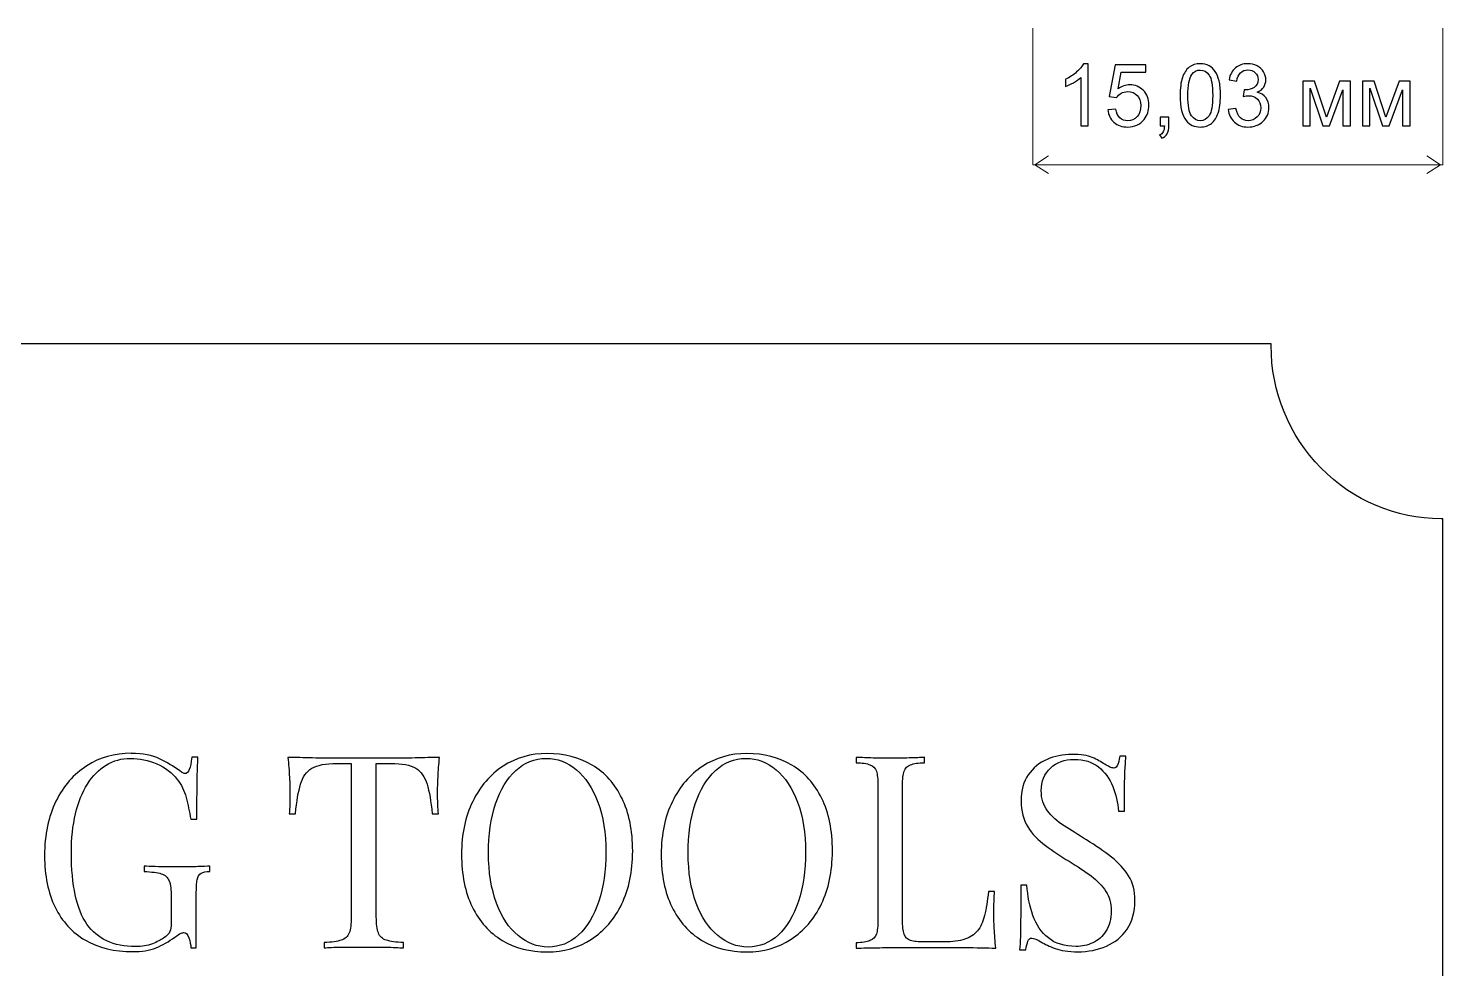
# Model space of a CAD drawing. Header units: millimetres. Extents: x -52 to 52, y -25 to 37.
# Drawn here: x 0.6 to 52.5, y 2.1 to 36.6 of the extents above; entities that cross this region are included whole.
import ezdxf
from ezdxf.lldxf.tags import DXFTag

# ---------------------------------------------------------------- set-up
doc = ezdxf.new("R2010")
doc.units = ezdxf.units.MM
doc.header["$MEASUREMENT"] = 0
doc.layers.add('layer 1', color=7, linetype='Continuous')
tags = doc.linetypes.add('New Line1', pattern=[0.7, 0.2, -0.5]).pattern_tags.tags
tags[6:7] = [DXFTag(74, 4), DXFTag(75, 0), DXFTag(340, '0'), DXFTag(46, 1.0), DXFTag(50, 0.0), DXFTag(44, 0.0), DXFTag(45, 0.0)]
tags[4:5] = [DXFTag(74, 4), DXFTag(75, 0), DXFTag(340, '0'), DXFTag(46, 1.0), DXFTag(50, 0.0), DXFTag(44, 0.0), DXFTag(45, 0.0)]
tags = doc.linetypes.add('New Line2', pattern=[0.7, 0.2, -0.5]).pattern_tags.tags
tags[6:7] = [DXFTag(74, 4), DXFTag(75, 0), DXFTag(340, '0'), DXFTag(46, 1.0), DXFTag(50, 0.0), DXFTag(44, 0.0), DXFTag(45, 0.0)]
tags[4:5] = [DXFTag(74, 4), DXFTag(75, 0), DXFTag(340, '0'), DXFTag(46, 1.0), DXFTag(50, 0.0), DXFTag(44, 0.0), DXFTag(45, 0.0)]
tags = doc.linetypes.add('New Line3', pattern=[0.7, 0.2, -0.5]).pattern_tags.tags
tags[6:7] = [DXFTag(74, 4), DXFTag(75, 0), DXFTag(340, '0'), DXFTag(46, 1.0), DXFTag(50, 0.0), DXFTag(44, 0.0), DXFTag(45, 0.0)]
tags[4:5] = [DXFTag(74, 4), DXFTag(75, 0), DXFTag(340, '0'), DXFTag(46, 1.0), DXFTag(50, 0.0), DXFTag(44, 0.0), DXFTag(45, 0.0)]

msp = doc.modelspace()

# ---------------------------------------------------------------- linework, layer by layer
at = {"layer": 'layer 1', "color": 155, "linetype": 'New Line2', "lineweight": 9}
msp.add_open_spline([(37.4701, 31.5693), (37.4701, 31.5693), (37.4701, 36.5693), (37.4701, 36.5693)], degree=3, dxfattribs=at)
at = {"layer": 'layer 1', "color": 155, "linetype": 'New Line1', "lineweight": 9}
msp.add_open_spline([(52.5, 31.5693), (52.5, 31.5693), (52.5, 36.5693), (52.5, 36.5693)], degree=3, dxfattribs=at)
at = {"layer": 'layer 1', "color": 155}
for points, knots in [([(39.5069, 32.9888), (39.5069, 32.9888), (39.2275, 32.9888), (39.2275, 32.9888), (39.2275, 32.9888), (39.2275, 32.9888), (39.2275, 34.7679), (39.2275, 34.7679), (39.2275, 34.7679), (39.1603, 34.7033), (39.0719, 34.6393), (38.9629, 34.5752), (38.9629, 34.5752), (38.8539, 34.5112), (38.7555, 34.4631), (38.6687, 34.4313), (38.6687, 34.4313), (38.6687, 34.4313), (38.6687, 34.7012), (38.6687, 34.7012), (38.6687, 34.7012), (38.8248, 34.7742), (38.9613, 34.8631), (39.0783, 34.9679), (39.0783, 34.9679), (39.1952, 35.0721), (39.2783, 35.1732), (39.327, 35.2716), (39.327, 35.2716), (39.327, 35.2716), (39.5069, 35.2716), (39.5069, 35.2716), (39.5069, 35.2716), (39.5069, 35.2716), (39.5069, 32.9888), (39.5069, 32.9888)], [0, 0, 0, 0, 0.1, 0.1, 0.1, 0.1, 0.2, 0.2, 0.2, 0.2, 0.3, 0.3, 0.3, 0.3, 0.4, 0.4, 0.4, 0.4, 0.5, 0.5, 0.5, 0.5, 0.6, 0.6, 0.6, 0.6, 0.7, 0.7, 0.7, 0.7, 0.8, 0.8, 0.8, 0.8, 1, 1, 1, 1]), ([(42.8729, 34.1106), (42.8729, 34.3789), (42.9004, 34.5959), (42.9554, 34.7599), (42.9554, 34.7599), (43.011, 34.9245), (43.093, 35.051), (43.202, 35.1393), (43.202, 35.1393), (43.3105, 35.2277), (43.4475, 35.2716), (43.6126, 35.2716), (43.6126, 35.2716), (43.7343, 35.2716), (43.8412, 35.2473), (43.9338, 35.1981), (43.9338, 35.1981), (44.0259, 35.1489), (44.1021, 35.078), (44.1614, 34.9853), (44.1614, 34.9853), (44.2206, 34.8933), (44.2672, 34.7806), (44.3011, 34.6477), (44.3011, 34.6477), (44.3355, 34.5149), (44.3524, 34.3355), (44.3524, 34.1106), (44.3524, 34.1106), (44.3524, 33.8439), (44.3249, 33.628), (44.2704, 33.464), (44.2704, 33.464), (44.2159, 33.2994), (44.1339, 33.173), (44.0248, 33.0841), (44.0248, 33.0841), (43.9164, 32.9952), (43.7788, 32.9507), (43.6126, 32.9507), (43.6126, 32.9507), (43.3941, 32.9507), (43.2221, 33.0285), (43.0972, 33.1846), (43.0972, 33.1846), (42.9475, 33.3751), (42.8729, 33.6836), (42.8729, 34.1106)], [0, 0, 0, 0, 0.0769231, 0.0769231, 0.0769231, 0.0769231, 0.1538462, 0.1538462, 0.1538462, 0.1538462, 0.2307692, 0.2307692, 0.2307692, 0.2307692, 0.3076923, 0.3076923, 0.3076923, 0.3076923, 0.3846154, 0.3846154, 0.3846154, 0.3846154, 0.4615385, 0.4615385, 0.4615385, 0.4615385, 0.5384615, 0.5384615, 0.5384615, 0.5384615, 0.6153846, 0.6153846, 0.6153846, 0.6153846, 0.6923077, 0.6923077, 0.6923077, 0.6923077, 0.7692308, 0.7692308, 0.7692308, 0.7692308, 0.8461538, 0.8461538, 0.8461538, 0.8461538, 1, 1, 1, 1]), ([(44.6387, 33.5921), (44.6387, 33.5921), (44.9181, 33.6302), (44.9181, 33.6302), (44.9181, 33.6302), (44.9503, 33.4714), (45.0043, 33.3571), (45.081, 33.2873), (45.081, 33.2873), (45.1578, 33.2174), (45.252, 33.1825), (45.3636, 33.1825), (45.3636, 33.1825), (45.4959, 33.1825), (45.6076, 33.228), (45.6975, 33.319), (45.6975, 33.319), (45.7875, 33.41), (45.8325, 33.5227), (45.8325, 33.6571), (45.8325, 33.6571), (45.8325, 33.7852), (45.7906, 33.891), (45.7065, 33.9746), (45.7065, 33.9746), (45.6229, 34.0577), (45.5165, 34.0995), (45.3869, 34.0995), (45.3869, 34.0995), (45.334, 34.0995), (45.2684, 34.0889), (45.1895, 34.0683), (45.1895, 34.0683), (45.1895, 34.0683), (45.2207, 34.3128), (45.2207, 34.3128), (45.2207, 34.3128), (45.2393, 34.3107), (45.2546, 34.3096), (45.2657, 34.3096), (45.2657, 34.3096), (45.3853, 34.3096), (45.4922, 34.3408), (45.588, 34.4027), (45.588, 34.4027), (45.6832, 34.4646), (45.7309, 34.5599), (45.7309, 34.6885), (45.7309, 34.6885), (45.7309, 34.7906), (45.6959, 34.8753), (45.6266, 34.9425), (45.6266, 34.9425), (45.5573, 35.0097), (45.4679, 35.043), (45.3583, 35.043), (45.3583, 35.043), (45.2493, 35.043), (45.1588, 35.0086), (45.0863, 34.9398), (45.0863, 34.9398), (45.0138, 34.871), (44.9673, 34.7679), (44.9466, 34.6303), (44.9466, 34.6303), (44.9466, 34.6303), (44.6672, 34.6811), (44.6672, 34.6811), (44.6672, 34.6811), (44.7016, 34.8684), (44.7789, 35.0139), (44.9001, 35.1171), (44.9001, 35.1171), (45.0207, 35.2203), (45.1715, 35.2716), (45.3514, 35.2716), (45.3514, 35.2716), (45.4753, 35.2716), (45.5896, 35.2452), (45.6938, 35.1917), (45.6938, 35.1917), (45.7986, 35.1388), (45.8785, 35.0663), (45.9335, 34.9748), (45.9335, 34.9748), (45.9891, 34.8827), (46.0166, 34.7853), (46.0166, 34.6821), (46.0166, 34.6821), (46.0166, 34.5842), (45.9901, 34.4953), (45.9378, 34.4149), (45.9378, 34.4149), (45.8848, 34.3345), (45.8065, 34.2704), (45.7033, 34.2228), (45.7033, 34.2228), (45.8377, 34.1921), (45.942, 34.1276), (46.0166, 34.0297), (46.0166, 34.0297), (46.0907, 33.9323), (46.1277, 33.8095), (46.1277, 33.663), (46.1277, 33.663), (46.1277, 33.4645), (46.0552, 33.2957), (45.9108, 33.1576), (45.9108, 33.1576), (45.7658, 33.0195), (45.5827, 32.9507), (45.3615, 32.9507), (45.3615, 32.9507), (45.162, 32.9507), (44.9964, 33.0105), (44.8646, 33.1296), (44.8646, 33.1296), (44.7323, 33.2486), (44.6572, 33.4026), (44.6387, 33.5921)], [0, 0, 0, 0, 0.0322581, 0.0322581, 0.0322581, 0.0322581, 0.0645161, 0.0645161, 0.0645161, 0.0645161, 0.0967742, 0.0967742, 0.0967742, 0.0967742, 0.1290323, 0.1290323, 0.1290323, 0.1290323, 0.1612903, 0.1612903, 0.1612903, 0.1612903, 0.1935484, 0.1935484, 0.1935484, 0.1935484, 0.2258065, 0.2258065, 0.2258065, 0.2258065, 0.2580645, 0.2580645, 0.2580645, 0.2580645, 0.2903226, 0.2903226, 0.2903226, 0.2903226, 0.3225806, 0.3225806, 0.3225806, 0.3225806, 0.3548387, 0.3548387, 0.3548387, 0.3548387, 0.3870968, 0.3870968, 0.3870968, 0.3870968, 0.4193548, 0.4193548, 0.4193548, 0.4193548, 0.4516129, 0.4516129, 0.4516129, 0.4516129, 0.483871, 0.483871, 0.483871, 0.483871, 0.516129, 0.516129, 0.516129, 0.516129, 0.5483871, 0.5483871, 0.5483871, 0.5483871, 0.5806452, 0.5806452, 0.5806452, 0.5806452, 0.6129032, 0.6129032, 0.6129032, 0.6129032, 0.6451613, 0.6451613, 0.6451613, 0.6451613, 0.6774194, 0.6774194, 0.6774194, 0.6774194, 0.7096774, 0.7096774, 0.7096774, 0.7096774, 0.7419355, 0.7419355, 0.7419355, 0.7419355, 0.7741935, 0.7741935, 0.7741935, 0.7741935, 0.8064516, 0.8064516, 0.8064516, 0.8064516, 0.8387097, 0.8387097, 0.8387097, 0.8387097, 0.8709677, 0.8709677, 0.8709677, 0.8709677, 0.9032258, 0.9032258, 0.9032258, 0.9032258, 0.9354839, 0.9354839, 0.9354839, 0.9354839, 1, 1, 1, 1]), ([(40.225, 33.5857), (40.225, 33.5857), (40.5171, 33.6079), (40.5171, 33.6079), (40.5171, 33.6079), (40.5387, 33.4656), (40.589, 33.3587), (40.6673, 33.2867), (40.6673, 33.2867), (40.7457, 33.2153), (40.8414, 33.1793), (40.9541, 33.1793), (40.9541, 33.1793), (41.0901, 33.1793), (41.2039, 33.2301), (41.2965, 33.3312), (41.2965, 33.3312), (41.3886, 33.4328), (41.4346, 33.5672), (41.4346, 33.7344), (41.4346, 33.7344), (41.4346, 33.8937), (41.3907, 34.0191), (41.3023, 34.1112), (41.3023, 34.1112), (41.214, 34.2032), (41.097, 34.2493), (40.9515, 34.2493), (40.9515, 34.2493), (40.861, 34.2493), (40.78, 34.2286), (40.7081, 34.1874), (40.7081, 34.1874), (40.6366, 34.1461), (40.5806, 34.0926), (40.5393, 34.027), (40.5393, 34.027), (40.5393, 34.027), (40.2758, 34.0651), (40.2758, 34.0651), (40.2758, 34.0651), (40.2758, 34.0651), (40.4948, 35.2335), (40.4948, 35.2335), (40.4948, 35.2335), (40.4948, 35.2335), (41.622, 35.2335), (41.622, 35.2335), (41.622, 35.2335), (41.622, 35.2335), (41.622, 34.9668), (41.622, 34.9668), (41.622, 34.9668), (41.622, 34.9668), (40.7176, 34.9668), (40.7176, 34.9668), (40.7176, 34.9668), (40.7176, 34.9668), (40.5964, 34.3535), (40.5964, 34.3535), (40.5964, 34.3535), (40.7324, 34.4493), (40.8753, 34.4969), (41.0245, 34.4969), (41.0245, 34.4969), (41.2224, 34.4969), (41.3896, 34.4281), (41.5256, 34.2906), (41.5256, 34.2906), (41.6616, 34.153), (41.7299, 33.9762), (41.7299, 33.7603), (41.7299, 33.7603), (41.7299, 33.5545), (41.6701, 33.3767), (41.5505, 33.2269), (41.5505, 33.2269), (41.405, 33.0428), (41.206, 32.9507), (40.9541, 32.9507), (40.9541, 32.9507), (40.7478, 32.9507), (40.5795, 33.0089), (40.4488, 33.1248), (40.4488, 33.1248), (40.3181, 33.2407), (40.2435, 33.3941), (40.225, 33.5857)], [0, 0, 0, 0, 0.0434783, 0.0434783, 0.0434783, 0.0434783, 0.0869565, 0.0869565, 0.0869565, 0.0869565, 0.1304348, 0.1304348, 0.1304348, 0.1304348, 0.173913, 0.173913, 0.173913, 0.173913, 0.2173913, 0.2173913, 0.2173913, 0.2173913, 0.2608696, 0.2608696, 0.2608696, 0.2608696, 0.3043478, 0.3043478, 0.3043478, 0.3043478, 0.3478261, 0.3478261, 0.3478261, 0.3478261, 0.3913043, 0.3913043, 0.3913043, 0.3913043, 0.4347826, 0.4347826, 0.4347826, 0.4347826, 0.4782609, 0.4782609, 0.4782609, 0.4782609, 0.5217391, 0.5217391, 0.5217391, 0.5217391, 0.5652174, 0.5652174, 0.5652174, 0.5652174, 0.6086957, 0.6086957, 0.6086957, 0.6086957, 0.6521739, 0.6521739, 0.6521739, 0.6521739, 0.6956522, 0.6956522, 0.6956522, 0.6956522, 0.7391304, 0.7391304, 0.7391304, 0.7391304, 0.7826087, 0.7826087, 0.7826087, 0.7826087, 0.826087, 0.826087, 0.826087, 0.826087, 0.8695652, 0.8695652, 0.8695652, 0.8695652, 0.9130435, 0.9130435, 0.9130435, 0.9130435, 1, 1, 1, 1]), ([(43.1586, 34.1096), (43.1586, 33.7355), (43.202, 33.4867), (43.2893, 33.364), (43.2893, 33.364), (43.3766, 33.2407), (43.4846, 33.1793), (43.6126, 33.1793), (43.6126, 33.1793), (43.7407, 33.1793), (43.8486, 33.2412), (43.9359, 33.3645), (43.9359, 33.3645), (44.0233, 33.4883), (44.0667, 33.7365), (44.0667, 34.1096), (44.0667, 34.1096), (44.0667, 34.4837), (44.0233, 34.7324), (43.9359, 34.8552), (43.9359, 34.8552), (43.8492, 34.9785), (43.7402, 35.0399), (43.6095, 35.0399), (43.6095, 35.0399), (43.4814, 35.0399), (43.3787, 34.9853), (43.302, 34.8769), (43.302, 34.8769), (43.2062, 34.7388), (43.1586, 34.4826), (43.1586, 34.1096)], [0, 0, 0, 0, 0.1111111, 0.1111111, 0.1111111, 0.1111111, 0.2222222, 0.2222222, 0.2222222, 0.2222222, 0.3333333, 0.3333333, 0.3333333, 0.3333333, 0.4444444, 0.4444444, 0.4444444, 0.4444444, 0.5555556, 0.5555556, 0.5555556, 0.5555556, 0.6666667, 0.6666667, 0.6666667, 0.6666667, 0.7777778, 0.7777778, 0.7777778, 0.7777778, 1, 1, 1, 1]), ([(47.3723, 34.6366), (47.3723, 34.6366), (47.802, 34.6366), (47.802, 34.6366), (47.802, 34.6366), (47.802, 34.6366), (48.2375, 33.3179), (48.2375, 33.3179), (48.2375, 33.3179), (48.2375, 33.3179), (48.7195, 34.6366), (48.7195, 34.6366), (48.7195, 34.6366), (48.7195, 34.6366), (49.1185, 34.6366), (49.1185, 34.6366), (49.1185, 34.6366), (49.1185, 34.6366), (49.1185, 32.9888), (49.1185, 32.9888), (49.1185, 32.9888), (49.1185, 32.9888), (48.8391, 32.9888), (48.8391, 32.9888), (48.8391, 32.9888), (48.8391, 32.9888), (48.8391, 34.3154), (48.8391, 34.3154), (48.8391, 34.3154), (48.8391, 34.3154), (48.3539, 32.9888), (48.3539, 32.9888), (48.3539, 32.9888), (48.3539, 32.9888), (48.1041, 32.9888), (48.1041, 32.9888), (48.1041, 32.9888), (48.1041, 32.9888), (47.6453, 34.3789), (47.6453, 34.3789), (47.6453, 34.3789), (47.6453, 34.3789), (47.6453, 32.9888), (47.6453, 32.9888), (47.6453, 32.9888), (47.6453, 32.9888), (47.3723, 32.9888), (47.3723, 32.9888), (47.3723, 32.9888), (47.3723, 32.9888), (47.3723, 34.6366), (47.3723, 34.6366)], [0, 0, 0, 0, 0.0714286, 0.0714286, 0.0714286, 0.0714286, 0.1428571, 0.1428571, 0.1428571, 0.1428571, 0.2142857, 0.2142857, 0.2142857, 0.2142857, 0.2857143, 0.2857143, 0.2857143, 0.2857143, 0.3571429, 0.3571429, 0.3571429, 0.3571429, 0.4285714, 0.4285714, 0.4285714, 0.4285714, 0.5, 0.5, 0.5, 0.5, 0.5714286, 0.5714286, 0.5714286, 0.5714286, 0.6428571, 0.6428571, 0.6428571, 0.6428571, 0.7142857, 0.7142857, 0.7142857, 0.7142857, 0.7857143, 0.7857143, 0.7857143, 0.7857143, 0.8571429, 0.8571429, 0.8571429, 0.8571429, 1, 1, 1, 1]), ([(49.5551, 34.6366), (49.5551, 34.6366), (49.9848, 34.6366), (49.9848, 34.6366), (49.9848, 34.6366), (49.9848, 34.6366), (50.4203, 33.3179), (50.4203, 33.3179), (50.4203, 33.3179), (50.4203, 33.3179), (50.9023, 34.6366), (50.9023, 34.6366), (50.9023, 34.6366), (50.9023, 34.6366), (51.3013, 34.6366), (51.3013, 34.6366), (51.3013, 34.6366), (51.3013, 34.6366), (51.3013, 32.9888), (51.3013, 32.9888), (51.3013, 32.9888), (51.3013, 32.9888), (51.0219, 32.9888), (51.0219, 32.9888), (51.0219, 32.9888), (51.0219, 32.9888), (51.0219, 34.3154), (51.0219, 34.3154), (51.0219, 34.3154), (51.0219, 34.3154), (50.5367, 32.9888), (50.5367, 32.9888), (50.5367, 32.9888), (50.5367, 32.9888), (50.2869, 32.9888), (50.2869, 32.9888), (50.2869, 32.9888), (50.2869, 32.9888), (49.8281, 34.3789), (49.8281, 34.3789), (49.8281, 34.3789), (49.8281, 34.3789), (49.8281, 32.9888), (49.8281, 32.9888), (49.8281, 32.9888), (49.8281, 32.9888), (49.5551, 32.9888), (49.5551, 32.9888), (49.5551, 32.9888), (49.5551, 32.9888), (49.5551, 34.6366), (49.5551, 34.6366)], [0, 0, 0, 0, 0.0714286, 0.0714286, 0.0714286, 0.0714286, 0.1428571, 0.1428571, 0.1428571, 0.1428571, 0.2142857, 0.2142857, 0.2142857, 0.2142857, 0.2857143, 0.2857143, 0.2857143, 0.2857143, 0.3571429, 0.3571429, 0.3571429, 0.3571429, 0.4285714, 0.4285714, 0.4285714, 0.4285714, 0.5, 0.5, 0.5, 0.5, 0.5714286, 0.5714286, 0.5714286, 0.5714286, 0.6428571, 0.6428571, 0.6428571, 0.6428571, 0.7142857, 0.7142857, 0.7142857, 0.7142857, 0.7857143, 0.7857143, 0.7857143, 0.7857143, 0.8571429, 0.8571429, 0.8571429, 0.8571429, 1, 1, 1, 1]), ([(42.14, 32.9888), (42.14, 32.9888), (42.14, 33.3063), (42.14, 33.3063), (42.14, 33.3063), (42.14, 33.3063), (42.4575, 33.3063), (42.4575, 33.3063), (42.4575, 33.3063), (42.4575, 33.3063), (42.4575, 32.9888), (42.4575, 32.9888), (42.4575, 32.9888), (42.4575, 32.8719), (42.4368, 32.7771), (42.395, 32.7052), (42.395, 32.7052), (42.3538, 32.6332), (42.2876, 32.5771), (42.1971, 32.5379), (42.1971, 32.5379), (42.1971, 32.5379), (42.1209, 32.6586), (42.1209, 32.6586), (42.1209, 32.6586), (42.1802, 32.6845), (42.2236, 32.7226), (42.2511, 32.7724), (42.2511, 32.7724), (42.2791, 32.8226), (42.295, 32.8946), (42.2982, 32.9888), (42.2982, 32.9888), (42.2982, 32.9888), (42.14, 32.9888), (42.14, 32.9888)], [0, 0, 0, 0, 0.1, 0.1, 0.1, 0.1, 0.2, 0.2, 0.2, 0.2, 0.3, 0.3, 0.3, 0.3, 0.4, 0.4, 0.4, 0.4, 0.5, 0.5, 0.5, 0.5, 0.6, 0.6, 0.6, 0.6, 0.7, 0.7, 0.7, 0.7, 0.8, 0.8, 0.8, 0.8, 1, 1, 1, 1])]:
    msp.add_open_spline(points, degree=3, knots=knots, dxfattribs=at)
at = {"layer": 'layer 1', "color": 155, "lineweight": 9}
for points in [[(38.0466, 31.8941), (38.0466, 31.8941), (37.5455, 31.5693), (37.5455, 31.5693), (37.5455, 31.5693), (37.5455, 31.5693), (38.0466, 31.2441), (38.0466, 31.2441)], [(51.9234, 31.8941), (51.9234, 31.8941), (52.4245, 31.5693), (52.4245, 31.5693), (52.4245, 31.5693), (52.4245, 31.5693), (51.9234, 31.2441), (51.9234, 31.2441)]]:
    msp.add_open_spline(points, degree=3, knots=[0, 0, 0, 0, 0.3333333, 0.3333333, 0.3333333, 0.3333333, 1, 1, 1, 1], dxfattribs=at)
at = {"layer": 'layer 1', "color": 155, "linetype": 'New Line3', "lineweight": 9}
msp.add_open_spline([(37.4701, 31.5693), (37.4701, 31.5693), (52.5, 31.5693), (52.5, 31.5693)], degree=3, dxfattribs=at)
at = {"layer": 'layer 1', "lineweight": 25}
msp.add_open_spline([(46.2098, -25), (46.2098, -25), (-46.2147, -25), (-46.2147, -25), (-46.2147, -25), (-46.2147, -25), (-46.2147, -24.9397), (-46.2147, -24.9397), (-46.2147, -24.9397), (-46.2147, -23.2402), (-46.861, -21.6463), (-48.0401, -20.4496), (-48.0401, -20.4496), (-49.2143, -19.2478), (-50.7782, -18.5891), (-52.4408, -18.5891), (-52.4408, -18.5891), (-52.4408, -18.5891), (-52.5, -18.5891), (-52.5, -18.5891), (-52.5, -18.5891), (-52.5, -18.5891), (-52.5, 18.5942), (-52.5, 18.5942), (-52.5, 18.5942), (-52.5, 18.5942), (-52.4408, 18.5942), (-52.4408, 18.5942), (-52.4408, 18.5942), (-50.7733, 18.5942), (-49.2143, 19.2528), (-48.0401, 20.4546), (-48.0401, 20.4546), (-46.861, 21.6513), (-46.2147, 23.2452), (-46.2147, 24.9397), (-46.2147, 24.9397), (-46.2147, 24.9397), (-46.2147, 25), (-46.2147, 25), (-46.2147, 25), (-46.2147, 25), (46.2098, 25), (46.2098, 25), (46.2098, 25), (46.2098, 25), (46.2098, 24.9397), (46.2098, 24.9397), (46.2098, 24.9397), (46.2098, 23.2453), (46.861, 21.6513), (48.0352, 20.4546), (48.0352, 20.4546), (49.2143, 19.2529), (50.7782, 18.5942), (52.4408, 18.5942), (52.4408, 18.5942), (52.4408, 18.5942), (52.5, 18.5942), (52.5, 18.5942), (52.5, 18.5942), (52.5, 18.5942), (52.5, -18.5891), (52.5, -18.5891), (52.5, -18.5891), (52.5, -18.5891), (52.4408, -18.5891), (52.4408, -18.5891), (52.4408, -18.5891), (50.7782, -18.5891), (49.2143, -19.2528), (48.0352, -20.4496), (48.0352, -20.4496), (46.8561, -21.6463), (46.2098, -23.2402), (46.2098, -24.9397), (46.2098, -24.9397), (46.2098, -24.9397), (46.2098, -25), (46.2098, -25)], degree=3, knots=[0, 0, 0, 0, 0.047619, 0.047619, 0.047619, 0.047619, 0.0952381, 0.0952381, 0.0952381, 0.0952381, 0.1428571, 0.1428571, 0.1428571, 0.1428571, 0.1904762, 0.1904762, 0.1904762, 0.1904762, 0.2380952, 0.2380952, 0.2380952, 0.2380952, 0.2857143, 0.2857143, 0.2857143, 0.2857143, 0.3333333, 0.3333333, 0.3333333, 0.3333333, 0.3809524, 0.3809524, 0.3809524, 0.3809524, 0.4285714, 0.4285714, 0.4285714, 0.4285714, 0.4761905, 0.4761905, 0.4761905, 0.4761905, 0.5238095, 0.5238095, 0.5238095, 0.5238095, 0.5714286, 0.5714286, 0.5714286, 0.5714286, 0.6190476, 0.6190476, 0.6190476, 0.6190476, 0.6666667, 0.6666667, 0.6666667, 0.6666667, 0.7142857, 0.7142857, 0.7142857, 0.7142857, 0.7619048, 0.7619048, 0.7619048, 0.7619048, 0.8095238, 0.8095238, 0.8095238, 0.8095238, 0.8571429, 0.8571429, 0.8571429, 0.8571429, 0.9047619, 0.9047619, 0.9047619, 0.9047619, 1, 1, 1, 1], dxfattribs=at)
at = {"layer": 'layer 1', "color": 242}
for points, knots in [([(4.4229, 9.9886), (4.8517, 9.9886), (5.1989, 9.9235), (5.4594, 9.7987), (5.4594, 9.7987), (5.7199, 9.6685), (5.9695, 9.5218), (6.1975, 9.3482), (6.1975, 9.3482), (6.2843, 9.2831), (6.3494, 9.2506), (6.3928, 9.2506), (6.3928, 9.2506), (6.5176, 9.2506), (6.599, 9.4513), (6.637, 9.8529), (6.637, 9.8529), (6.637, 9.8529), (6.865, 9.8529), (6.865, 9.8529), (6.865, 9.8529), (6.8541, 9.6087), (6.8432, 9.3157), (6.8378, 8.9629), (6.8378, 8.9629), (6.8323, 8.6103), (6.8269, 8.1543), (6.8269, 7.5791), (6.8269, 7.5791), (6.8269, 7.5791), (6.599, 7.5791), (6.599, 7.5791), (6.599, 7.5791), (6.5557, 7.8559), (6.4959, 8.1217), (6.4308, 8.3768), (6.4308, 8.3768), (6.3657, 8.6318), (6.2571, 8.8543), (6.1052, 9.0389), (6.1052, 9.0389), (5.9152, 9.2831), (5.6657, 9.473), (5.3563, 9.6087), (5.3563, 9.6087), (5.0469, 9.7445), (4.7268, 9.8095), (4.3957, 9.8095), (4.3957, 9.8095), (4.0647, 9.8095), (3.7662, 9.7281), (3.5003, 9.5653), (3.5003, 9.5653), (3.2344, 9.4025), (3.0064, 9.1746), (2.8165, 8.8707), (2.8165, 8.8707), (2.6266, 8.5668), (2.4801, 8.2031), (2.3769, 7.7799), (2.3769, 7.7799), (2.2738, 7.3566), (2.225, 6.879), (2.225, 6.3417), (2.225, 6.3417), (2.225, 5.1587), (2.4149, 4.2904), (2.7948, 3.7368), (2.7948, 3.7368), (3.1747, 3.1887), (3.7717, 2.9119), (4.5748, 2.9119), (4.5748, 2.9119), (4.8136, 2.9119), (5.0198, 2.9445), (5.1935, 3.0151), (5.1935, 3.0151), (5.3671, 3.0856), (5.5029, 3.1507), (5.6005, 3.2159), (5.6005, 3.2159), (5.7253, 3.3028), (5.8068, 3.3842), (5.8393, 3.4601), (5.8393, 3.4601), (5.8719, 3.5361), (5.8882, 3.6337), (5.8882, 3.764), (5.8882, 3.764), (5.8882, 3.764), (5.8882, 4.7136), (5.8882, 4.7136), (5.8882, 4.7136), (5.8882, 4.985), (5.861, 5.1858), (5.8122, 5.3161), (5.8122, 5.3161), (5.7579, 5.4463), (5.6603, 5.5385), (5.5191, 5.582), (5.5191, 5.582), (5.378, 5.6253), (5.1664, 5.6525), (4.8896, 5.6634), (4.8896, 5.6634), (4.8896, 5.6634), (4.8896, 5.8587), (4.8896, 5.8587), (4.8896, 5.8587), (5.009, 5.8532), (5.1447, 5.8478), (5.302, 5.8423), (5.302, 5.8423), (5.4594, 5.8369), (5.6276, 5.8369), (5.8013, 5.8315), (5.8013, 5.8315), (5.975, 5.8315), (6.1378, 5.8315), (6.2789, 5.8315), (6.2789, 5.8315), (6.496, 5.8315), (6.6913, 5.8315), (6.865, 5.8423), (6.865, 5.8423), (7.0387, 5.8478), (7.1852, 5.8532), (7.3045, 5.8641), (7.3045, 5.8641), (7.3045, 5.8641), (7.3045, 5.6687), (7.3045, 5.6687), (7.3045, 5.6687), (7.158, 5.6632), (7.0496, 5.6416), (6.9789, 5.5982), (6.9789, 5.5982), (6.9084, 5.5602), (6.8596, 5.4788), (6.8379, 5.3594), (6.8379, 5.3594), (6.8161, 5.24), (6.8054, 5.0609), (6.8054, 4.8167), (6.8054, 4.8167), (6.8054, 4.8167), (6.8054, 2.863), (6.8054, 2.863), (6.8054, 2.863), (6.8054, 2.863), (6.6099, 2.8631), (6.6099, 2.8631), (6.6099, 2.8631), (6.6044, 2.977), (6.5773, 3.0965), (6.5339, 3.2267), (6.5339, 3.2267), (6.4905, 3.357), (6.4253, 3.4221), (6.3439, 3.4221), (6.3439, 3.4221), (6.306, 3.4221), (6.2625, 3.4112), (6.2246, 3.3949), (6.2246, 3.3949), (6.1865, 3.3732), (6.116, 3.3298), (6.0183, 3.2592), (6.0183, 3.2592), (5.8012, 3.0964), (5.5679, 2.9662), (5.3291, 2.8685), (5.3291, 2.8685), (5.0902, 2.7708), (4.8027, 2.7273), (4.4825, 2.7273), (4.4825, 2.7273), (3.8041, 2.7273), (3.2235, 2.8685), (2.7404, 3.1452), (2.7404, 3.1452), (2.2575, 3.4221), (1.8885, 3.829), (1.6279, 4.3555), (1.6279, 4.3555), (1.3729, 4.8818), (1.2427, 5.5113), (1.2427, 6.244), (1.2427, 6.244), (1.2427, 7.0146), (1.3838, 7.6767), (1.6606, 8.2411), (1.6606, 8.2411), (1.9373, 8.8001), (2.3118, 9.2342), (2.7893, 9.5381), (2.7893, 9.5381), (3.2669, 9.842), (3.8096, 9.9994), (4.4228, 9.9994), (4.4228, 9.9994), (4.4228, 9.9994), (4.4229, 9.9886), (4.4229, 9.9886)], [0, 0, 0, 0, 0.0192308, 0.0192308, 0.0192308, 0.0192308, 0.0384615, 0.0384615, 0.0384615, 0.0384615, 0.0576923, 0.0576923, 0.0576923, 0.0576923, 0.0769231, 0.0769231, 0.0769231, 0.0769231, 0.0961538, 0.0961538, 0.0961538, 0.0961538, 0.1153846, 0.1153846, 0.1153846, 0.1153846, 0.1346154, 0.1346154, 0.1346154, 0.1346154, 0.1538462, 0.1538462, 0.1538462, 0.1538462, 0.1730769, 0.1730769, 0.1730769, 0.1730769, 0.1923077, 0.1923077, 0.1923077, 0.1923077, 0.2115385, 0.2115385, 0.2115385, 0.2115385, 0.2307692, 0.2307692, 0.2307692, 0.2307692, 0.25, 0.25, 0.25, 0.25, 0.2692308, 0.2692308, 0.2692308, 0.2692308, 0.2884615, 0.2884615, 0.2884615, 0.2884615, 0.3076923, 0.3076923, 0.3076923, 0.3076923, 0.3269231, 0.3269231, 0.3269231, 0.3269231, 0.3461538, 0.3461538, 0.3461538, 0.3461538, 0.3653846, 0.3653846, 0.3653846, 0.3653846, 0.3846154, 0.3846154, 0.3846154, 0.3846154, 0.4038462, 0.4038462, 0.4038462, 0.4038462, 0.4230769, 0.4230769, 0.4230769, 0.4230769, 0.4423077, 0.4423077, 0.4423077, 0.4423077, 0.4615385, 0.4615385, 0.4615385, 0.4615385, 0.4807692, 0.4807692, 0.4807692, 0.4807692, 0.5, 0.5, 0.5, 0.5, 0.5192308, 0.5192308, 0.5192308, 0.5192308, 0.5384615, 0.5384615, 0.5384615, 0.5384615, 0.5576923, 0.5576923, 0.5576923, 0.5576923, 0.5769231, 0.5769231, 0.5769231, 0.5769231, 0.5961538, 0.5961538, 0.5961538, 0.5961538, 0.6153846, 0.6153846, 0.6153846, 0.6153846, 0.6346154, 0.6346154, 0.6346154, 0.6346154, 0.6538462, 0.6538462, 0.6538462, 0.6538462, 0.6730769, 0.6730769, 0.6730769, 0.6730769, 0.6923077, 0.6923077, 0.6923077, 0.6923077, 0.7115385, 0.7115385, 0.7115385, 0.7115385, 0.7307692, 0.7307692, 0.7307692, 0.7307692, 0.75, 0.75, 0.75, 0.75, 0.7692308, 0.7692308, 0.7692308, 0.7692308, 0.7884615, 0.7884615, 0.7884615, 0.7884615, 0.8076923, 0.8076923, 0.8076923, 0.8076923, 0.8269231, 0.8269231, 0.8269231, 0.8269231, 0.8461538, 0.8461538, 0.8461538, 0.8461538, 0.8653846, 0.8653846, 0.8653846, 0.8653846, 0.8846154, 0.8846154, 0.8846154, 0.8846154, 0.9038462, 0.9038462, 0.9038462, 0.9038462, 0.9230769, 0.9230769, 0.9230769, 0.9230769, 0.9423077, 0.9423077, 0.9423077, 0.9423077, 0.9615385, 0.9615385, 0.9615385, 0.9615385, 1, 1, 1, 1]), ([(19.6724, 9.9886), (20.2964, 9.9886), (20.8446, 9.8475), (21.3167, 9.5653), (21.3167, 9.5653), (21.7888, 9.2831), (22.1525, 8.8761), (22.4129, 8.3443), (22.4129, 8.3443), (22.6734, 7.8124), (22.8037, 7.172), (22.8037, 6.4123), (22.8037, 6.4123), (22.8037, 5.6526), (22.6679, 5.0284), (22.402, 4.4749), (22.402, 4.4749), (22.1362, 3.9214), (21.7671, 3.4926), (21.2895, 3.1833), (21.2895, 3.1833), (20.8174, 2.874), (20.2748, 2.7167), (19.6615, 2.7167), (19.6615, 2.7167), (19.0483, 2.7167), (18.4892, 2.8577), (18.0171, 3.14), (18.0171, 3.14), (17.545, 3.4221), (17.1814, 3.8291), (16.921, 4.3663), (16.921, 4.3663), (16.6605, 4.8982), (16.5302, 5.544), (16.5302, 6.2929), (16.5302, 6.2929), (16.5302, 7.0419), (16.6659, 7.6768), (16.9372, 8.2303), (16.9372, 8.2303), (17.2086, 8.7838), (17.5777, 9.2126), (18.0498, 9.5219), (18.0498, 9.5219), (18.5219, 9.8313), (19.0645, 9.9886), (19.6724, 9.9886), (19.6724, 9.9886), (19.6724, 9.9886), (19.6724, 9.9886), (19.6724, 9.9886)], [0, 0, 0, 0, 0.0714286, 0.0714286, 0.0714286, 0.0714286, 0.1428571, 0.1428571, 0.1428571, 0.1428571, 0.2142857, 0.2142857, 0.2142857, 0.2142857, 0.2857143, 0.2857143, 0.2857143, 0.2857143, 0.3571429, 0.3571429, 0.3571429, 0.3571429, 0.4285714, 0.4285714, 0.4285714, 0.4285714, 0.5, 0.5, 0.5, 0.5, 0.5714286, 0.5714286, 0.5714286, 0.5714286, 0.6428571, 0.6428571, 0.6428571, 0.6428571, 0.7142857, 0.7142857, 0.7142857, 0.7142857, 0.7857143, 0.7857143, 0.7857143, 0.7857143, 0.8571429, 0.8571429, 0.8571429, 0.8571429, 1, 1, 1, 1]), ([(26.9932, 9.9886), (27.6174, 9.9886), (28.1655, 9.8475), (28.6376, 9.5653), (28.6376, 9.5653), (29.1097, 9.2831), (29.4733, 8.8761), (29.7338, 8.3443), (29.7338, 8.3443), (29.9942, 7.8124), (30.1246, 7.172), (30.1246, 6.4123), (30.1246, 6.4123), (30.1246, 5.6526), (29.9889, 5.0284), (29.723, 4.4749), (29.723, 4.4749), (29.4571, 3.9214), (29.0881, 3.4926), (28.6104, 3.1833), (28.6104, 3.1833), (28.1383, 2.874), (27.5956, 2.7167), (26.9823, 2.7167), (26.9823, 2.7167), (26.3692, 2.7167), (25.8102, 2.8577), (25.3381, 3.14), (25.3381, 3.14), (24.8659, 3.4221), (24.5023, 3.8291), (24.2418, 4.3663), (24.2418, 4.3663), (23.9813, 4.8982), (23.8511, 5.544), (23.8511, 6.2929), (23.8511, 6.2929), (23.8511, 7.0419), (23.9868, 7.6768), (24.2581, 8.2303), (24.2581, 8.2303), (24.5294, 8.7838), (24.8985, 9.2126), (25.3706, 9.5219), (25.3706, 9.5219), (25.8427, 9.8313), (26.3855, 9.9886), (26.9933, 9.9886), (26.9933, 9.9886), (26.9933, 9.9886), (26.9932, 9.9886), (26.9932, 9.9886)], [0, 0, 0, 0, 0.0714286, 0.0714286, 0.0714286, 0.0714286, 0.1428571, 0.1428571, 0.1428571, 0.1428571, 0.2142857, 0.2142857, 0.2142857, 0.2142857, 0.2857143, 0.2857143, 0.2857143, 0.2857143, 0.3571429, 0.3571429, 0.3571429, 0.3571429, 0.4285714, 0.4285714, 0.4285714, 0.4285714, 0.5, 0.5, 0.5, 0.5, 0.5714286, 0.5714286, 0.5714286, 0.5714286, 0.6428571, 0.6428571, 0.6428571, 0.6428571, 0.7142857, 0.7142857, 0.7142857, 0.7142857, 0.7857143, 0.7857143, 0.7857143, 0.7857143, 0.8571429, 0.8571429, 0.8571429, 0.8571429, 1, 1, 1, 1]), ([(38.9051, 9.9561), (39.2362, 9.9561), (39.4858, 9.918), (39.6541, 9.8421), (39.6541, 9.8421), (39.8277, 9.7661), (39.9743, 9.6847), (40.1099, 9.5924), (40.1099, 9.5924), (40.1913, 9.5491), (40.2511, 9.511), (40.2999, 9.4894), (40.2999, 9.4894), (40.3488, 9.4677), (40.3976, 9.4568), (40.4409, 9.4568), (40.4409, 9.4568), (40.5061, 9.4568), (40.5549, 9.4949), (40.5821, 9.5654), (40.5821, 9.5654), (40.6092, 9.6359), (40.6363, 9.7445), (40.6581, 9.891), (40.6581, 9.891), (40.6581, 9.891), (40.886, 9.8909), (40.886, 9.8909), (40.886, 9.8909), (40.8806, 9.7769), (40.8697, 9.6467), (40.8588, 9.4894), (40.8588, 9.4894), (40.848, 9.332), (40.8425, 9.1311), (40.8372, 8.8761), (40.8372, 8.8761), (40.8372, 8.621), (40.8372, 8.29), (40.8372, 7.8722), (40.8372, 7.8722), (40.8372, 7.8722), (40.6092, 7.8722), (40.6092, 7.8722), (40.6092, 7.8722), (40.5876, 8.1869), (40.5223, 8.4908), (40.403, 8.7838), (40.403, 8.7838), (40.2835, 9.0715), (40.1099, 9.3102), (39.882, 9.4948), (39.882, 9.4948), (39.654, 9.6792), (39.3556, 9.7715), (38.9865, 9.7715), (38.9865, 9.7715), (38.6392, 9.7715), (38.3516, 9.6685), (38.1237, 9.4568), (38.1237, 9.4568), (37.8958, 9.2452), (37.7818, 8.9684), (37.7818, 8.6265), (37.7818, 8.6265), (37.7818, 8.328), (37.8578, 8.0838), (38.0097, 7.883), (38.0097, 7.883), (38.1617, 7.6822), (38.3625, 7.5031), (38.6176, 7.3403), (38.6176, 7.3403), (38.8727, 7.1775), (39.1439, 7.0038), (39.4425, 6.8193), (39.4425, 6.8193), (39.7843, 6.6077), (40.0883, 6.4015), (40.3541, 6.1898), (40.3541, 6.1898), (40.62, 5.9836), (40.8318, 5.7556), (40.9837, 5.5061), (40.9837, 5.5061), (41.1411, 5.2564), (41.2171, 4.9525), (41.2171, 4.5998), (41.2171, 4.5998), (41.2171, 4.1765), (41.1193, 3.8291), (40.9294, 3.5525), (40.9294, 3.5525), (40.7395, 3.2756), (40.4844, 3.0694), (40.1697, 2.9283), (40.1697, 2.9283), (39.8549, 2.7926), (39.5021, 2.7221), (39.1223, 2.7221), (39.1223, 2.7221), (38.7749, 2.7221), (38.4982, 2.7601), (38.292, 2.8415), (38.292, 2.8415), (38.0857, 2.9229), (37.912, 3.0043), (37.7709, 3.0856), (37.7709, 3.0856), (37.6244, 3.1779), (37.5159, 3.2214), (37.4344, 3.2214), (37.4344, 3.2214), (37.3694, 3.2214), (37.3205, 3.1834), (37.2934, 3.1128), (37.2934, 3.1128), (37.2662, 3.0423), (37.2392, 2.9337), (37.2174, 2.7872), (37.2174, 2.7872), (37.2174, 2.7872), (36.9895, 2.7872), (36.9895, 2.7872), (36.9895, 2.7872), (37.0004, 2.9229), (37.0111, 3.0911), (37.0166, 3.2756), (37.0166, 3.2756), (37.022, 3.4602), (37.022, 3.7098), (37.0274, 4.0137), (37.0274, 4.0137), (37.0329, 4.3176), (37.0274, 4.6974), (37.0274, 5.1588), (37.0274, 5.1588), (37.0274, 5.1588), (37.2555, 5.1587), (37.2555, 5.1587), (37.2555, 5.1587), (37.2826, 4.7626), (37.3585, 4.3935), (37.4779, 4.0516), (37.4779, 4.0516), (37.5973, 3.7098), (37.7873, 3.433), (38.0423, 3.2267), (38.0423, 3.2267), (38.2974, 3.0205), (38.6339, 2.9174), (39.0571, 2.9174), (39.0571, 2.9174), (39.2742, 2.9174), (39.4804, 2.9608), (39.6758, 3.0532), (39.6758, 3.0532), (39.8711, 3.14), (40.0285, 3.2865), (40.1534, 3.4764), (40.1534, 3.4764), (40.2782, 3.6663), (40.3434, 3.9214), (40.3434, 4.2307), (40.3434, 4.2307), (40.3434, 4.5021), (40.2782, 4.7354), (40.148, 4.9363), (40.148, 4.9363), (40.0178, 5.137), (39.8387, 5.327), (39.6107, 5.5006), (39.6107, 5.5006), (39.3827, 5.6742), (39.1114, 5.8533), (38.802, 6.0379), (38.802, 6.0379), (38.4927, 6.2279), (38.2052, 6.4231), (37.9337, 6.6186), (37.9337, 6.6186), (37.6623, 6.814), (37.4453, 7.0473), (37.288, 7.3024), (37.288, 7.3024), (37.1252, 7.5628), (37.0438, 7.8775), (37.0438, 8.2466), (37.0438, 8.2466), (37.0438, 8.6373), (37.1306, 8.9575), (37.3043, 9.2072), (37.3043, 9.2072), (37.4779, 9.4568), (37.7059, 9.6468), (37.9935, 9.7715), (37.9935, 9.7715), (38.2757, 9.891), (38.5796, 9.9561), (38.8997, 9.9561), (38.8997, 9.9561), (38.8997, 9.9561), (38.9051, 9.9561), (38.9051, 9.9561)], [0, 0, 0, 0, 0.0192308, 0.0192308, 0.0192308, 0.0192308, 0.0384615, 0.0384615, 0.0384615, 0.0384615, 0.0576923, 0.0576923, 0.0576923, 0.0576923, 0.0769231, 0.0769231, 0.0769231, 0.0769231, 0.0961538, 0.0961538, 0.0961538, 0.0961538, 0.1153846, 0.1153846, 0.1153846, 0.1153846, 0.1346154, 0.1346154, 0.1346154, 0.1346154, 0.1538462, 0.1538462, 0.1538462, 0.1538462, 0.1730769, 0.1730769, 0.1730769, 0.1730769, 0.1923077, 0.1923077, 0.1923077, 0.1923077, 0.2115385, 0.2115385, 0.2115385, 0.2115385, 0.2307692, 0.2307692, 0.2307692, 0.2307692, 0.25, 0.25, 0.25, 0.25, 0.2692308, 0.2692308, 0.2692308, 0.2692308, 0.2884615, 0.2884615, 0.2884615, 0.2884615, 0.3076923, 0.3076923, 0.3076923, 0.3076923, 0.3269231, 0.3269231, 0.3269231, 0.3269231, 0.3461538, 0.3461538, 0.3461538, 0.3461538, 0.3653846, 0.3653846, 0.3653846, 0.3653846, 0.3846154, 0.3846154, 0.3846154, 0.3846154, 0.4038462, 0.4038462, 0.4038462, 0.4038462, 0.4230769, 0.4230769, 0.4230769, 0.4230769, 0.4423077, 0.4423077, 0.4423077, 0.4423077, 0.4615385, 0.4615385, 0.4615385, 0.4615385, 0.4807692, 0.4807692, 0.4807692, 0.4807692, 0.5, 0.5, 0.5, 0.5, 0.5192308, 0.5192308, 0.5192308, 0.5192308, 0.5384615, 0.5384615, 0.5384615, 0.5384615, 0.5576923, 0.5576923, 0.5576923, 0.5576923, 0.5769231, 0.5769231, 0.5769231, 0.5769231, 0.5961538, 0.5961538, 0.5961538, 0.5961538, 0.6153846, 0.6153846, 0.6153846, 0.6153846, 0.6346154, 0.6346154, 0.6346154, 0.6346154, 0.6538462, 0.6538462, 0.6538462, 0.6538462, 0.6730769, 0.6730769, 0.6730769, 0.6730769, 0.6923077, 0.6923077, 0.6923077, 0.6923077, 0.7115385, 0.7115385, 0.7115385, 0.7115385, 0.7307692, 0.7307692, 0.7307692, 0.7307692, 0.75, 0.75, 0.75, 0.75, 0.7692308, 0.7692308, 0.7692308, 0.7692308, 0.7884615, 0.7884615, 0.7884615, 0.7884615, 0.8076923, 0.8076923, 0.8076923, 0.8076923, 0.8269231, 0.8269231, 0.8269231, 0.8269231, 0.8461538, 0.8461538, 0.8461538, 0.8461538, 0.8653846, 0.8653846, 0.8653846, 0.8653846, 0.8846154, 0.8846154, 0.8846154, 0.8846154, 0.9038462, 0.9038462, 0.9038462, 0.9038462, 0.9230769, 0.9230769, 0.9230769, 0.9230769, 0.9423077, 0.9423077, 0.9423077, 0.9423077, 0.9615385, 0.9615385, 0.9615385, 0.9615385, 1, 1, 1, 1]), ([(15.7216, 9.8475), (15.6945, 9.5978), (15.6782, 9.3536), (15.6674, 9.1203), (15.6674, 9.1203), (15.6565, 8.887), (15.6511, 8.7079), (15.6511, 8.5831), (15.6511, 8.5831), (15.6511, 8.4257), (15.6511, 8.2792), (15.6619, 8.138), (15.6619, 8.138), (15.6674, 7.997), (15.6728, 7.8775), (15.6836, 7.7745), (15.6836, 7.7745), (15.6836, 7.7745), (15.4557, 7.7745), (15.4557, 7.7745), (15.4557, 7.7745), (15.4068, 8.2358), (15.3471, 8.5994), (15.2657, 8.8653), (15.2657, 8.8653), (15.1843, 9.1312), (15.0487, 9.3266), (14.8533, 9.4459), (14.8533, 9.4459), (14.6579, 9.5654), (14.3486, 9.6251), (13.9362, 9.6251), (13.9362, 9.6251), (13.9362, 9.6251), (13.4044, 9.625), (13.4044, 9.625), (13.4044, 9.625), (13.4044, 9.625), (13.4044, 4.0028), (13.4044, 4.0028), (13.4044, 4.0028), (13.4044, 3.7369), (13.4315, 3.5415), (13.4804, 3.4112), (13.4804, 3.4112), (13.5292, 3.281), (13.6269, 3.1888), (13.7734, 3.1453), (13.7734, 3.1453), (13.9198, 3.102), (14.1261, 3.0693), (14.403, 3.0586), (14.403, 3.0586), (14.403, 3.0586), (14.403, 2.8632), (14.403, 2.8632), (14.403, 2.8632), (14.2293, 2.874), (14.0121, 2.8849), (13.7516, 2.8904), (13.7516, 2.8904), (13.4858, 2.8904), (13.2199, 2.8904), (12.9539, 2.8904), (12.9539, 2.8904), (12.6555, 2.8904), (12.3787, 2.8904), (12.1183, 2.8904), (12.1183, 2.8904), (11.8578, 2.8904), (11.6515, 2.8795), (11.4887, 2.8632), (11.4887, 2.8632), (11.4887, 2.8632), (11.4887, 3.0586), (11.4887, 3.0586), (11.4887, 3.0586), (11.7655, 3.0693), (11.9771, 3.1019), (12.1183, 3.1453), (12.1183, 3.1453), (12.2594, 3.1888), (12.3625, 3.2811), (12.4113, 3.4112), (12.4113, 3.4112), (12.4601, 3.5415), (12.4873, 3.7423), (12.4873, 4.0028), (12.4873, 4.0028), (12.4873, 4.0028), (12.4873, 9.625), (12.4873, 9.625), (12.4873, 9.625), (12.4873, 9.625), (11.9553, 9.625), (11.9553, 9.625), (11.9553, 9.625), (11.5483, 9.625), (11.2444, 9.5653), (11.0436, 9.4459), (11.0436, 9.4459), (10.8428, 9.3266), (10.7017, 9.1366), (10.6258, 8.8652), (10.6258, 8.8652), (10.5498, 8.5939), (10.4846, 8.2357), (10.4358, 7.7745), (10.4358, 7.7745), (10.4358, 7.7745), (10.2079, 7.7745), (10.2079, 7.7745), (10.2079, 7.7745), (10.2188, 7.8775), (10.2296, 8.0024), (10.2351, 8.138), (10.2351, 8.138), (10.2351, 8.2738), (10.2351, 8.4257), (10.2351, 8.5831), (10.2351, 8.5831), (10.2351, 8.7078), (10.2351, 8.8869), (10.2188, 9.1203), (10.2188, 9.1203), (10.2079, 9.3536), (10.1916, 9.5979), (10.1644, 9.8475), (10.1644, 9.8475), (10.4413, 9.842), (10.7451, 9.8366), (11.0707, 9.8259), (11.0707, 9.8259), (11.3963, 9.815), (11.722, 9.815), (12.053, 9.815), (12.053, 9.815), (12.053, 9.815), (13.8438, 9.815), (13.8438, 9.815), (13.8438, 9.815), (14.1694, 9.815), (14.4951, 9.815), (14.8261, 9.8259), (14.8261, 9.8259), (15.1572, 9.8366), (15.4557, 9.8366), (15.727, 9.8475), (15.727, 9.8475), (15.727, 9.8475), (15.7216, 9.8475), (15.7216, 9.8475)], [0, 0, 0, 0, 0.025641, 0.025641, 0.025641, 0.025641, 0.0512821, 0.0512821, 0.0512821, 0.0512821, 0.0769231, 0.0769231, 0.0769231, 0.0769231, 0.1025641, 0.1025641, 0.1025641, 0.1025641, 0.1282051, 0.1282051, 0.1282051, 0.1282051, 0.1538462, 0.1538462, 0.1538462, 0.1538462, 0.1794872, 0.1794872, 0.1794872, 0.1794872, 0.2051282, 0.2051282, 0.2051282, 0.2051282, 0.2307692, 0.2307692, 0.2307692, 0.2307692, 0.2564103, 0.2564103, 0.2564103, 0.2564103, 0.2820513, 0.2820513, 0.2820513, 0.2820513, 0.3076923, 0.3076923, 0.3076923, 0.3076923, 0.3333333, 0.3333333, 0.3333333, 0.3333333, 0.3589744, 0.3589744, 0.3589744, 0.3589744, 0.3846154, 0.3846154, 0.3846154, 0.3846154, 0.4102564, 0.4102564, 0.4102564, 0.4102564, 0.4358974, 0.4358974, 0.4358974, 0.4358974, 0.4615385, 0.4615385, 0.4615385, 0.4615385, 0.4871795, 0.4871795, 0.4871795, 0.4871795, 0.5128205, 0.5128205, 0.5128205, 0.5128205, 0.5384615, 0.5384615, 0.5384615, 0.5384615, 0.5641026, 0.5641026, 0.5641026, 0.5641026, 0.5897436, 0.5897436, 0.5897436, 0.5897436, 0.6153846, 0.6153846, 0.6153846, 0.6153846, 0.6410256, 0.6410256, 0.6410256, 0.6410256, 0.6666667, 0.6666667, 0.6666667, 0.6666667, 0.6923077, 0.6923077, 0.6923077, 0.6923077, 0.7179487, 0.7179487, 0.7179487, 0.7179487, 0.7435897, 0.7435897, 0.7435897, 0.7435897, 0.7692308, 0.7692308, 0.7692308, 0.7692308, 0.7948718, 0.7948718, 0.7948718, 0.7948718, 0.8205128, 0.8205128, 0.8205128, 0.8205128, 0.8461538, 0.8461538, 0.8461538, 0.8461538, 0.8717949, 0.8717949, 0.8717949, 0.8717949, 0.8974359, 0.8974359, 0.8974359, 0.8974359, 0.9230769, 0.9230769, 0.9230769, 0.9230769, 0.9487179, 0.9487179, 0.9487179, 0.9487179, 1, 1, 1, 1]), ([(19.6343, 9.8095), (19.2057, 9.8095), (18.8366, 9.663), (18.5164, 9.3645), (18.5164, 9.3645), (18.2017, 9.066), (17.9521, 8.6591), (17.7783, 8.138), (17.7783, 8.138), (17.6047, 7.6171), (17.5178, 7.0147), (17.5178, 6.3309), (17.5178, 6.3309), (17.5178, 5.6472), (17.6156, 5.023), (17.8109, 4.5075), (17.8109, 4.5075), (18.0062, 3.9919), (18.2667, 3.5904), (18.6032, 3.3135), (18.6032, 3.3135), (18.9343, 3.0368), (19.3033, 2.8956), (19.7048, 2.8956), (19.7048, 2.8956), (20.1336, 2.8956), (20.5027, 3.0422), (20.8228, 3.3407), (20.8228, 3.3407), (21.1376, 3.6391), (21.3818, 4.0461), (21.5609, 4.5726), (21.5609, 4.5726), (21.74, 5.0991), (21.8214, 5.6959), (21.8214, 6.3743), (21.8214, 6.3743), (21.8214, 7.0525), (21.7237, 7.6876), (21.5283, 8.2031), (21.5283, 8.2031), (21.333, 8.7186), (21.0725, 9.1148), (20.7415, 9.3916), (20.7415, 9.3916), (20.4104, 9.6737), (20.0414, 9.8095), (19.6344, 9.8095), (19.6344, 9.8095), (19.6344, 9.8095), (19.6343, 9.8095), (19.6343, 9.8095)], [0, 0, 0, 0, 0.0714286, 0.0714286, 0.0714286, 0.0714286, 0.1428571, 0.1428571, 0.1428571, 0.1428571, 0.2142857, 0.2142857, 0.2142857, 0.2142857, 0.2857143, 0.2857143, 0.2857143, 0.2857143, 0.3571429, 0.3571429, 0.3571429, 0.3571429, 0.4285714, 0.4285714, 0.4285714, 0.4285714, 0.5, 0.5, 0.5, 0.5, 0.5714286, 0.5714286, 0.5714286, 0.5714286, 0.6428571, 0.6428571, 0.6428571, 0.6428571, 0.7142857, 0.7142857, 0.7142857, 0.7142857, 0.7857143, 0.7857143, 0.7857143, 0.7857143, 0.8571429, 0.8571429, 0.8571429, 0.8571429, 1, 1, 1, 1]), ([(26.9553, 9.8095), (26.5265, 9.8095), (26.1576, 9.663), (25.8373, 9.3645), (25.8373, 9.3645), (25.5226, 9.066), (25.2729, 8.6591), (25.0992, 8.138), (25.0992, 8.138), (24.9256, 7.6171), (24.8388, 7.0147), (24.8388, 6.3309), (24.8388, 6.3309), (24.8388, 5.6472), (24.9364, 5.023), (25.1318, 4.5075), (25.1318, 4.5075), (25.3272, 3.9919), (25.5876, 3.5904), (25.9241, 3.3135), (25.9241, 3.3135), (26.2551, 3.0368), (26.6242, 2.8956), (27.0258, 2.8956), (27.0258, 2.8956), (27.4546, 2.8956), (27.8235, 3.0422), (28.1437, 3.3407), (28.1437, 3.3407), (28.4584, 3.6391), (28.7027, 4.0461), (28.8818, 4.5726), (28.8818, 4.5726), (29.0609, 5.0991), (29.1423, 5.6959), (29.1423, 6.3743), (29.1423, 6.3743), (29.1423, 7.0525), (29.0446, 7.6876), (28.8493, 8.2031), (28.8493, 8.2031), (28.6539, 8.7186), (28.3934, 9.1148), (28.0623, 9.3916), (28.0623, 9.3916), (27.7313, 9.6737), (27.3623, 9.8095), (26.9553, 9.8095), (26.9553, 9.8095), (26.9553, 9.8095), (26.9553, 9.8095), (26.9553, 9.8095)], [0, 0, 0, 0, 0.0714286, 0.0714286, 0.0714286, 0.0714286, 0.1428571, 0.1428571, 0.1428571, 0.1428571, 0.2142857, 0.2142857, 0.2142857, 0.2142857, 0.2857143, 0.2857143, 0.2857143, 0.2857143, 0.3571429, 0.3571429, 0.3571429, 0.3571429, 0.4285714, 0.4285714, 0.4285714, 0.4285714, 0.5, 0.5, 0.5, 0.5, 0.5714286, 0.5714286, 0.5714286, 0.5714286, 0.6428571, 0.6428571, 0.6428571, 0.6428571, 0.7142857, 0.7142857, 0.7142857, 0.7142857, 0.7857143, 0.7857143, 0.7857143, 0.7857143, 0.8571429, 0.8571429, 0.8571429, 0.8571429, 1, 1, 1, 1]), ([(33.5001, 9.8475), (33.5001, 9.8475), (33.5001, 9.6522), (33.5001, 9.6522), (33.5001, 9.6522), (33.2775, 9.6467), (33.1093, 9.6196), (32.9899, 9.5762), (32.9899, 9.5762), (32.8759, 9.5328), (32.7999, 9.4568), (32.7566, 9.3374), (32.7566, 9.3374), (32.7186, 9.2234), (32.6968, 9.0443), (32.6968, 8.8001), (32.6968, 8.8001), (32.6968, 8.8001), (32.6968, 3.8996), (32.6968, 3.8996), (32.6968, 3.8996), (32.6968, 3.6608), (32.7186, 3.4817), (32.7566, 3.3678), (32.7566, 3.3678), (32.7945, 3.2484), (32.8759, 3.1725), (32.9899, 3.1345), (32.9899, 3.1345), (33.1038, 3.0965), (33.2721, 3.0802), (33.5001, 3.0802), (33.5001, 3.0802), (33.5001, 3.0802), (34.2218, 3.0802), (34.2218, 3.0802), (34.2218, 3.0802), (34.5312, 3.0802), (34.7862, 3.1128), (34.9761, 3.1779), (34.9761, 3.1779), (35.1715, 3.243), (35.3235, 3.3462), (35.4429, 3.4872), (35.4429, 3.4872), (35.5621, 3.6284), (35.6436, 3.8183), (35.7034, 4.0571), (35.7034, 4.0571), (35.763, 4.2958), (35.8064, 4.5835), (35.8444, 4.9254), (35.8444, 4.9254), (35.8444, 4.9254), (36.0724, 4.9254), (36.0724, 4.9254), (36.0724, 4.9254), (36.0506, 4.7191), (36.0452, 4.4532), (36.0452, 4.1168), (36.0452, 4.1168), (36.0452, 3.9919), (36.0452, 3.8128), (36.0615, 3.5794), (36.0615, 3.5794), (36.0724, 3.3461), (36.0887, 3.1019), (36.1157, 2.8523), (36.1157, 2.8523), (35.7793, 2.8631), (35.3994, 2.874), (34.9815, 2.8795), (34.9815, 2.8795), (34.5636, 2.8849), (34.1838, 2.8795), (33.8582, 2.8795), (33.8582, 2.8795), (33.8582, 2.8795), (33.2992, 2.8795), (33.2992, 2.8795), (33.2992, 2.8795), (33.0713, 2.8795), (32.8271, 2.8795), (32.5612, 2.8795), (32.5612, 2.8795), (32.2952, 2.8795), (32.0294, 2.874), (31.7635, 2.8686), (31.7635, 2.8686), (31.4975, 2.8632), (31.237, 2.8631), (30.9928, 2.8523), (30.9928, 2.8523), (30.9928, 2.8523), (30.9928, 3.0477), (30.9928, 3.0477), (30.9928, 3.0477), (31.2154, 3.0584), (31.3835, 3.0856), (31.5029, 3.129), (31.5029, 3.129), (31.6169, 3.167), (31.6929, 3.2484), (31.7363, 3.3678), (31.7363, 3.3678), (31.7743, 3.4872), (31.7959, 3.6663), (31.7959, 3.8996), (31.7959, 3.8996), (31.7959, 3.8996), (31.7959, 8.8001), (31.7959, 8.8001), (31.7959, 8.8001), (31.7959, 9.0443), (31.7743, 9.2234), (31.7363, 9.3374), (31.7363, 9.3374), (31.6983, 9.4513), (31.6169, 9.5327), (31.5029, 9.5762), (31.5029, 9.5762), (31.389, 9.6196), (31.2154, 9.6467), (30.9928, 9.6522), (30.9928, 9.6522), (30.9928, 9.6522), (30.9928, 9.8475), (30.9928, 9.8475), (30.9928, 9.8475), (31.134, 9.842), (31.313, 9.8366), (31.5355, 9.8259), (31.5355, 9.8259), (31.758, 9.815), (32.0022, 9.815), (32.2573, 9.815), (32.2573, 9.815), (32.4906, 9.815), (32.7186, 9.815), (32.941, 9.8259), (32.941, 9.8259), (33.169, 9.8313), (33.3589, 9.8366), (33.5108, 9.8475), (33.5108, 9.8475), (33.5108, 9.8475), (33.5001, 9.8475), (33.5001, 9.8475)], [0, 0, 0, 0, 0.0263158, 0.0263158, 0.0263158, 0.0263158, 0.0526316, 0.0526316, 0.0526316, 0.0526316, 0.0789474, 0.0789474, 0.0789474, 0.0789474, 0.1052632, 0.1052632, 0.1052632, 0.1052632, 0.1315789, 0.1315789, 0.1315789, 0.1315789, 0.1578947, 0.1578947, 0.1578947, 0.1578947, 0.1842105, 0.1842105, 0.1842105, 0.1842105, 0.2105263, 0.2105263, 0.2105263, 0.2105263, 0.2368421, 0.2368421, 0.2368421, 0.2368421, 0.2631579, 0.2631579, 0.2631579, 0.2631579, 0.2894737, 0.2894737, 0.2894737, 0.2894737, 0.3157895, 0.3157895, 0.3157895, 0.3157895, 0.3421053, 0.3421053, 0.3421053, 0.3421053, 0.3684211, 0.3684211, 0.3684211, 0.3684211, 0.3947368, 0.3947368, 0.3947368, 0.3947368, 0.4210526, 0.4210526, 0.4210526, 0.4210526, 0.4473684, 0.4473684, 0.4473684, 0.4473684, 0.4736842, 0.4736842, 0.4736842, 0.4736842, 0.5, 0.5, 0.5, 0.5, 0.5263158, 0.5263158, 0.5263158, 0.5263158, 0.5526316, 0.5526316, 0.5526316, 0.5526316, 0.5789474, 0.5789474, 0.5789474, 0.5789474, 0.6052632, 0.6052632, 0.6052632, 0.6052632, 0.6315789, 0.6315789, 0.6315789, 0.6315789, 0.6578947, 0.6578947, 0.6578947, 0.6578947, 0.6842105, 0.6842105, 0.6842105, 0.6842105, 0.7105263, 0.7105263, 0.7105263, 0.7105263, 0.7368421, 0.7368421, 0.7368421, 0.7368421, 0.7631579, 0.7631579, 0.7631579, 0.7631579, 0.7894737, 0.7894737, 0.7894737, 0.7894737, 0.8157895, 0.8157895, 0.8157895, 0.8157895, 0.8421053, 0.8421053, 0.8421053, 0.8421053, 0.8684211, 0.8684211, 0.8684211, 0.8684211, 0.8947368, 0.8947368, 0.8947368, 0.8947368, 0.9210526, 0.9210526, 0.9210526, 0.9210526, 0.9473684, 0.9473684, 0.9473684, 0.9473684, 1, 1, 1, 1])]:
    msp.add_open_spline(points, degree=3, knots=knots, dxfattribs=at)

doc.saveas('drawing.dxf')
